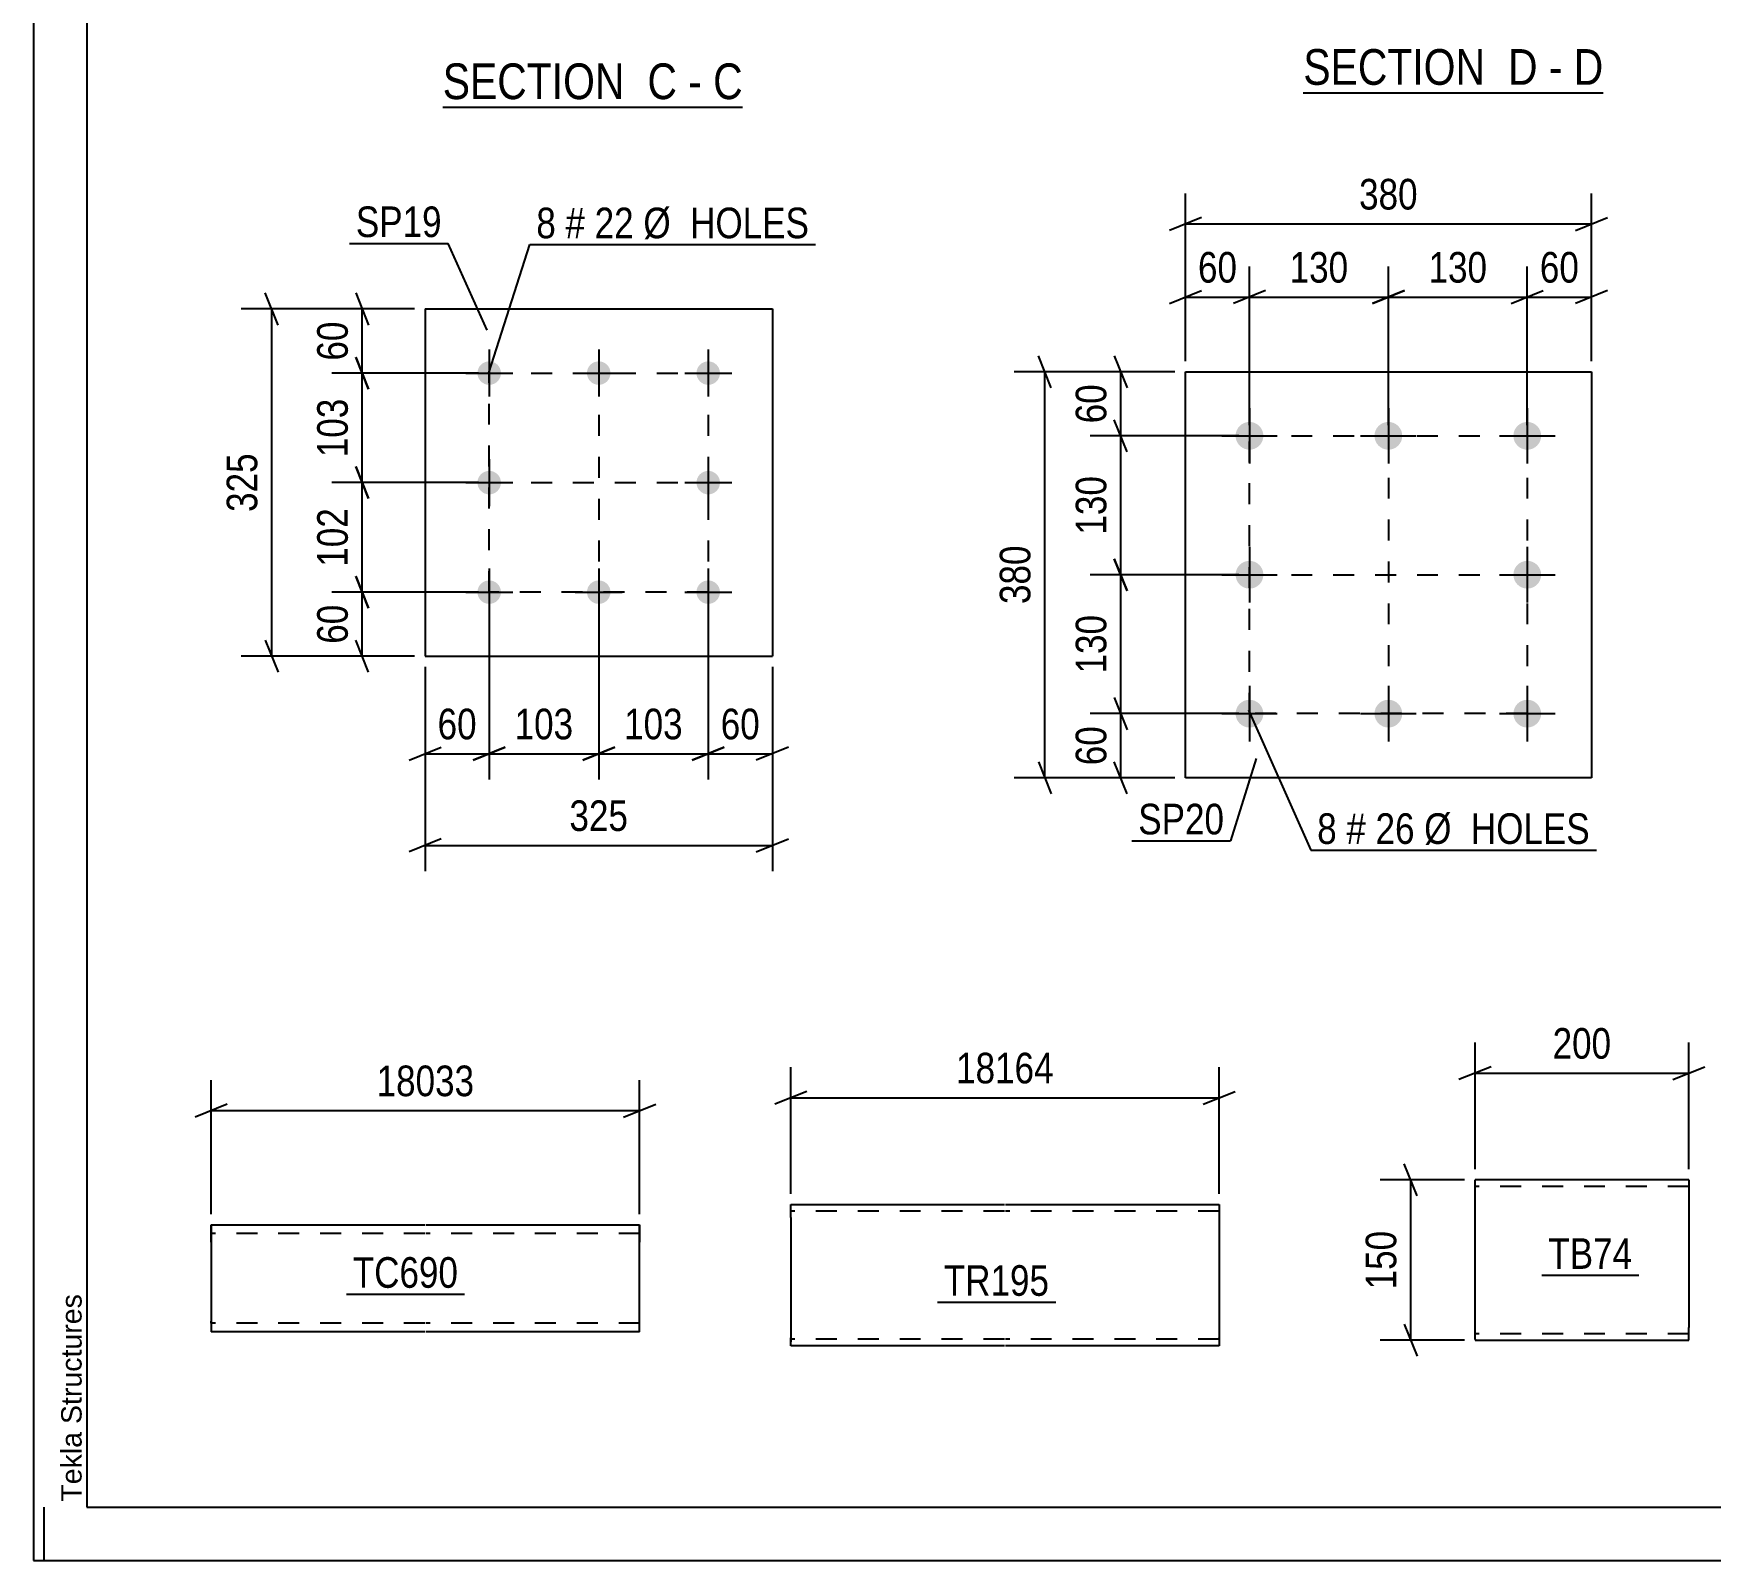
# Model space of a CAD drawing. Header units: millimetres. Extents: x 0 to 841, y 0 to 594.
# Drawn here: x 0 to 157, y 0 to 142.9 of the extents above; entities that cross this region are included whole.
import ezdxf

# ---------------------------------------------------------------- set-up
doc = ezdxf.new("R2010")
doc.units = ezdxf.units.MM
doc.linetypes.add('DXK_LINE_DOT2', pattern=[3.9198, 1.9599, -1.9599])
doc.styles.add('Arial', font='ARIAL.TTF', dxfattribs={"height": 0.2})
doc.styles.add('Arial Narrow', font='ARIALN.TTF', dxfattribs={"height": 0.2})

# ---------------------------------------------------------------- blocks, each defined once
blk = doc.blocks.new('Unknown-318885124-1133')
at = {"color": 5, "linetype": 'Continuous'}
for p, q in [((0, 594), (0, 0)), ((5, 589), (5, 5)), ((1, 0), (1, 5)), ((5, 5), (836, 5)), ((0, 0), (841, 0))]:
    blk.add_line(p, q, dxfattribs=at)
at = {"color": 174, "linetype": 'Continuous', "style": 'Arial'}
blk.add_text('Tekla Structures', height=1.9102, rotation=90, dxfattribs=at).set_placement((4.5, 5.5))
blk = doc.blocks.new('Unknown-318885124-13 - 5692')
at = {"color": 6, "linetype": 'Continuous'}
blk.add_line((38.3, 136.01), (66.37, 136.01), dxfattribs=at)
at = {"color": 0, "linetype": 'Continuous'}
for points in [[(56.41, 136.76), (56.41, 140.26), (38.3, 140.26), (38.3, 136.76)], [(60.23, 136.76), (60.23, 140.26), (57.46, 140.26), (57.46, 136.76)], [(62.56, 136.76), (62.56, 140.26), (61.28, 140.26), (61.28, 136.76)], [(66.37, 136.76), (66.37, 140.26), (63.61, 140.26), (63.61, 136.76)]]:
    blk.add_wipeout(points, dxfattribs=at)
at = {"color": 7, "linetype": 'Continuous', "style": 'Arial Narrow'}
for s, p in [('SECTION ', (38.3, 136.76)), ('C', (57.46, 136.76)), ('C', (63.61, 136.76)), ('-', (61.28, 136.76))]:
    blk.add_text(s, height=3.34, dxfattribs=at).set_placement(p)
blk = doc.blocks.new('Unknown-318885124-14 - 5904')
at = {"color": 6, "linetype": 'Continuous'}
blk.add_line((118.85, 137.35), (146.92, 137.35), dxfattribs=at)
at = {"color": 0, "linetype": 'Continuous'}
for points in [[(136.96, 138.1), (136.96, 141.6), (118.85, 141.6), (118.85, 138.1)], [(140.78, 138.1), (140.78, 141.6), (138.01, 141.6), (138.01, 138.1)], [(143.11, 138.1), (143.11, 141.6), (141.83, 141.6), (141.83, 138.1)], [(146.92, 138.1), (146.92, 141.6), (144.16, 141.6), (144.16, 138.1)]]:
    blk.add_wipeout(points, dxfattribs=at)
at = {"color": 7, "linetype": 'Continuous', "style": 'Arial Narrow'}
for s, p in [('SECTION ', (118.85, 138.1)), ('D', (138.01, 138.1)), ('D', (144.16, 138.1)), ('-', (141.83, 138.1))]:
    blk.add_text(s, height=3.34, dxfattribs=at).set_placement(p)
blk = doc.blocks.new('Bolt-318885124-1707 - 1645')
at = {"linetype": 'Continuous'}
for points in [[(42.65, 112.22, -1), (42.65, 110.02, -1)], [(52.9, 112.22, -1), (52.9, 110.02, -1)], [(63.15, 112.22, -1), (63.15, 110.02, -1)], [(42.65, 101.97, -1), (42.65, 99.77, -1)], [(63.15, 101.97, -1), (63.15, 99.77, -1)], [(42.65, 91.72, -1), (42.65, 89.52, -1)], [(52.9, 91.72, -1), (52.9, 89.52, -1)], [(63.15, 91.72, -1), (63.15, 89.52, -1)]]:
    blk.add_hatch(color=1, dxfattribs=at).paths.add_polyline_path(points)
at = {"color": 1, "linetype": 'Continuous'}
for p, q in [((42.65, 113.32), (42.65, 108.92)), ((52.9, 113.32), (52.9, 108.92)), ((63.15, 113.32), (63.15, 108.92)), ((40.45, 111.12), (44.85, 111.12)), ((50.7, 111.12), (55.1, 111.12)), ((60.95, 111.12), (65.35, 111.12)), ((42.65, 103.07), (42.65, 98.67)), ((63.15, 103.07), (63.15, 98.67)), ((40.45, 100.87), (44.85, 100.87)), ((60.95, 100.87), (65.35, 100.87)), ((42.65, 92.82), (42.65, 88.42)), ((52.9, 92.82), (52.9, 88.42)), ((63.15, 92.82), (63.15, 88.42)), ((40.45, 90.62), (44.85, 90.62)), ((50.7, 90.62), (55.1, 90.62)), ((60.95, 90.62), (65.35, 90.62))]:
    blk.add_line(p, q, dxfattribs=at)
blk = doc.blocks.new('Part-318885124-1722 - 1645')
at = {"color": 2, "linetype": 'Continuous'}
for p, q in [((36.65, 117.12), (36.65, 84.62)), ((36.65, 117.12), (69.15, 117.12)), ((69.15, 117.12), (69.15, 84.62)), ((36.65, 84.62), (69.15, 84.62))]:
    blk.add_line(p, q, dxfattribs=at)
blk = doc.blocks.new('Part-318885124-1575 - 1560')
at = {"color": 2, "linetype": 'Continuous'}
for p, q in [((154.92, 35.61), (134.92, 35.61)), ((134.92, 20.7), (134.92, 35.61)), ((154.92, 35.61), (154.92, 21.81)), ((134.92, 20.7), (134.92, 20.61)), ((134.92, 20.61), (154.92, 20.61)), ((154.92, 20.61), (154.92, 21.81))]:
    blk.add_line(p, q, dxfattribs=at)
at = {"color": 7, "linetype": 'DXK_LINE_DOT2'}
for p, q in [((154.92, 35.01), (134.92, 35.01)), ((134.92, 21.21), (134.92, 21.25)), ((154.92, 21.21), (134.92, 21.21)), ((154.92, 21.25), (154.92, 21.58)), ((154.92, 21.21), (154.92, 21.25))]:
    blk.add_line(p, q, dxfattribs=at)
blk = doc.blocks.new('Part-318885124-1505 - 1489')
at = {"color": 2, "linetype": 'Continuous'}
for p, q in [((107.81, 73.25), (107.81, 111.25)), ((107.81, 111.25), (145.81, 111.25)), ((145.81, 111.25), (145.81, 73.25)), ((145.81, 73.25), (107.81, 73.25))]:
    blk.add_line(p, q, dxfattribs=at)
blk = doc.blocks.new('Bolt-318885124-1506 - 1489')
at = {"linetype": 'Continuous'}
for points in [[(113.81, 106.55, -1), (113.81, 103.95, -1)], [(126.81, 106.55, -1), (126.81, 103.95, -1)], [(139.81, 106.55, -1), (139.81, 103.95, -1)], [(113.81, 93.55, -1), (113.81, 90.95, -1)], [(139.81, 93.55, -1), (139.81, 90.95, -1)], [(113.81, 80.55, -1), (113.81, 77.95, -1)], [(126.81, 80.55, -1), (126.81, 77.95, -1)], [(139.81, 80.55, -1), (139.81, 77.95, -1)]]:
    blk.add_hatch(color=1, dxfattribs=at).paths.add_polyline_path(points)
at = {"color": 1, "linetype": 'Continuous'}
for p, q in [((113.81, 107.85), (113.81, 102.65)), ((126.81, 107.85), (126.81, 102.65)), ((139.81, 107.85), (139.81, 102.65)), ((111.21, 105.25), (116.41, 105.25)), ((124.21, 105.25), (129.41, 105.25)), ((137.21, 105.25), (142.41, 105.25)), ((113.81, 94.85), (113.81, 89.65)), ((139.81, 94.85), (139.81, 89.65)), ((111.21, 92.25), (116.41, 92.25)), ((137.21, 92.25), (142.41, 92.25)), ((113.81, 81.85), (113.81, 76.65)), ((126.81, 81.85), (126.81, 76.65)), ((139.81, 81.85), (139.81, 76.65)), ((111.21, 79.25), (116.41, 79.25)), ((124.21, 79.25), (129.41, 79.25)), ((137.21, 79.25), (142.41, 79.25))]:
    blk.add_line(p, q, dxfattribs=at)
blk = doc.blocks.new('Part-318885124-1242 - 1225')
at = {"color": 2, "linetype": 'Continuous'}
for p, q in [((70.87, 32.1), (70.87, 33.3)), ((70.87, 33.3), (90.87, 33.3)), ((90.97, 33.3), (110.97, 33.3)), ((110.97, 33.3), (110.97, 33.21)), ((110.97, 33.21), (110.97, 32.1)), ((70.87, 32.1), (70.87, 20.84)), ((110.97, 32.1), (110.97, 20.1)), ((70.87, 20.19), (70.87, 20.84)), ((70.87, 20.1), (70.87, 20.19)), ((90.87, 20.1), (70.87, 20.1)), ((110.97, 20.1), (90.97, 20.1))]:
    blk.add_line(p, q, dxfattribs=at)
at = {"color": 7, "linetype": 'DXK_LINE_DOT2'}
for p, q in [((90.87, 32.7), (70.87, 32.7)), ((110.97, 32.7), (90.97, 32.7)), ((110.97, 32.95), (110.97, 32.1)), ((70.87, 20.84), (70.87, 20.45)), ((70.87, 20.7), (70.87, 20.75)), ((90.87, 20.7), (70.87, 20.7)), ((110.97, 20.7), (90.97, 20.7)), ((110.97, 20.75), (110.97, 20.84)), ((110.97, 20.7), (110.97, 20.75)), ((110.97, 20.7), (110.97, 20.75))]:
    blk.add_line(p, q, dxfattribs=at)
blk = doc.blocks.new('Part-318885124-4163 - 4159')
at = {"color": 2, "linetype": 'Continuous'}
for p, q in [((16.63, 31.4), (16.63, 31.4)), ((16.63, 29.8), (16.63, 31.4)), ((16.63, 31.4), (36.63, 31.4)), ((36.73, 31.4), (56.73, 31.4)), ((56.73, 31.4), (56.73, 29.8)), ((16.63, 29.8), (16.63, 21.4)), ((56.73, 21.4), (56.73, 29.8)), ((16.63, 21.4), (16.63, 21.4)), ((36.63, 21.4), (16.63, 21.4)), ((56.73, 21.4), (36.73, 21.4))]:
    blk.add_line(p, q, dxfattribs=at)
at = {"color": 7, "linetype": 'DXK_LINE_DOT2'}
for p, q in [((16.63, 31.4), (16.63, 21.4)), ((36.63, 30.6), (16.63, 30.6)), ((16.63, 30.54), (16.63, 30.6)), ((16.63, 30.41), (16.63, 30.54)), ((16.63, 30.37), (16.63, 30.41)), ((16.63, 30.11), (16.63, 30.37)), ((56.73, 30.6), (36.73, 30.6)), ((56.73, 29.8), (56.73, 31.28)), ((16.63, 22.2), (16.63, 22.39)), ((36.63, 22.2), (16.63, 22.2)), ((56.73, 22.2), (36.73, 22.2)), ((56.73, 22.2), (56.73, 22.26))]:
    blk.add_line(p, q, dxfattribs=at)
blk = doc.blocks.new('Rectangle-318885124-1809 - 1645')
at = {"color": 1, "linetype": 'DXK_LINE_DOT2'}
blk.add_lwpolyline([(42.65, 111.12), (63.15, 111.12), (63.15, 90.62), (42.65, 90.62), (42.65, 111.12)], close=True, dxfattribs=at)
blk = doc.blocks.new('Line-318885124-1802 - 1645')
at = {"color": 1, "linetype": 'DXK_LINE_DOT2'}
blk.add_line((42.65, 100.87), (63.15, 100.87), dxfattribs=at)
blk = doc.blocks.new('Rectangle-318885124-1544 - 1489')
at = {"color": 1, "linetype": 'DXK_LINE_DOT2'}
blk.add_lwpolyline([(113.81, 105.25), (139.81, 105.25), (139.81, 79.25), (113.81, 79.25), (113.81, 105.25)], close=True, dxfattribs=at)
blk = doc.blocks.new('Line-318885124-1795 - 1645')
at = {"color": 1, "linetype": 'DXK_LINE_DOT2'}
blk.add_line((52.9, 111.12), (52.9, 90.62), dxfattribs=at)
blk = doc.blocks.new('Line-318885124-1537 - 1489')
at = {"color": 1, "linetype": 'DXK_LINE_DOT2'}
blk.add_line((126.81, 105.25), (126.81, 79.25), dxfattribs=at)
blk = doc.blocks.new('Line-318885124-1529 - 1489')
at = {"color": 1, "linetype": 'DXK_LINE_DOT2'}
blk.add_line((113.81, 92.25), (139.81, 92.25), dxfattribs=at)
blk = doc.blocks.new('StraightDimension-318885124-1724 - 1645')
at = {"color": 7, "linetype": 'Continuous'}
for p, q in [((22.89, 115.62), (21.69, 118.62)), ((35.65, 117.12), (19.44, 117.12)), ((22.29, 84.62), (22.29, 117.12)), ((21.69, 86.12), (22.89, 83.12)), ((35.65, 84.62), (19.44, 84.62))]:
    blk.add_line(p, q, dxfattribs=at)
at = {"color": 0}
blk.add_wipeout([(21.54, 104.21), (17.34, 104.21), (17.34, 97.53), (21.54, 97.53)], dxfattribs=at)
at = {"color": 3, "style": 'Arial Narrow'}
blk.add_text('325', height=2.863, rotation=90.0002, dxfattribs=at).set_placement((20.94, 98.13))
blk = doc.blocks.new('StraightDimension-318885124-1745 - 1645')
at = {"color": 7, "linetype": 'Continuous'}
for p, q in [((63.15, 89.62), (63.15, 73.1)), ((69.15, 83.62), (69.15, 73.1)), ((61.65, 74.9), (64.65, 76.1)), ((63.15, 75.5), (69.15, 75.5)), ((70.65, 76.1), (67.65, 74.9))]:
    blk.add_line(p, q, dxfattribs=at)
at = {"color": 0}
blk.add_wipeout([(68.58, 76.25), (68.58, 80.45), (63.72, 80.45), (63.72, 76.25)], dxfattribs=at)
at = {"color": 3, "style": 'Arial Narrow'}
blk.add_text('60', height=2.863, dxfattribs=at).set_placement((64.32, 76.85))
blk = doc.blocks.new('StraightDimension-318885124-1735 - 1645')
at = {"color": 7, "linetype": 'Continuous'}
for p, q in [((42.65, 89.62), (42.65, 73.1)), ((36.65, 83.62), (36.65, 73.1)), ((35.15, 74.9), (38.15, 76.1)), ((36.65, 75.5), (42.65, 75.5)), ((44.15, 76.1), (41.15, 74.9))]:
    blk.add_line(p, q, dxfattribs=at)
at = {"color": 0}
blk.add_wipeout([(42.08, 76.25), (42.08, 80.45), (37.22, 80.45), (37.22, 76.25)], dxfattribs=at)
at = {"color": 3, "style": 'Arial Narrow'}
blk.add_text('60', height=2.863, dxfattribs=at).set_placement((37.82, 76.85))
blk = doc.blocks.new('StraightDimension-318885124-1760 - 1645')
at = {"color": 7, "linetype": 'Continuous'}
for p, q in [((36.65, 83.62), (36.65, 64.52)), ((69.15, 83.62), (69.15, 64.52)), ((38.15, 67.52), (35.15, 66.32)), ((67.65, 66.32), (70.65, 67.52)), ((36.65, 66.92), (69.15, 66.92))]:
    blk.add_line(p, q, dxfattribs=at)
at = {"color": 0}
blk.add_wipeout([(56.24, 67.67), (56.24, 71.87), (49.56, 71.87), (49.56, 67.67)], dxfattribs=at)
at = {"color": 3, "style": 'Arial Narrow'}
blk.add_text('325', height=2.863, dxfattribs=at).set_placement((50.16, 68.27))
blk = doc.blocks.new('StraightDimension-318885124-1775 - 1645')
at = {"color": 7, "linetype": 'Continuous'}
for p, q in [((30.16, 92.12), (31.36, 89.12)), ((41.65, 90.62), (27.91, 90.62)), ((30.76, 84.62), (30.76, 90.62)), ((31.36, 83.12), (30.16, 86.12)), ((35.65, 84.62), (27.91, 84.62))]:
    blk.add_line(p, q, dxfattribs=at)
at = {"color": 0}
blk.add_wipeout([(30.01, 90.05), (25.81, 90.05), (25.81, 85.19), (30.01, 85.19)], dxfattribs=at)
at = {"color": 3, "style": 'Arial Narrow'}
blk.add_text('60', height=2.863, rotation=90.0002, dxfattribs=at).set_placement((29.41, 85.79))
blk = doc.blocks.new('StraightDimension-318885124-1785 - 1645')
at = {"color": 7, "linetype": 'Continuous'}
for p, q in [((30.16, 118.62), (31.36, 115.62)), ((35.65, 117.12), (27.91, 117.12)), ((30.76, 111.12), (30.76, 117.12)), ((31.36, 109.62), (30.16, 112.62)), ((41.65, 111.12), (27.91, 111.12))]:
    blk.add_line(p, q, dxfattribs=at)
at = {"color": 0}
blk.add_wipeout([(30.01, 116.55), (25.81, 116.55), (25.81, 111.69), (30.01, 111.69)], dxfattribs=at)
at = {"color": 3, "style": 'Arial Narrow'}
blk.add_text('60', height=2.863, rotation=90.0002, dxfattribs=at).set_placement((29.41, 112.29))
blk = doc.blocks.new('StraightDimension-318885124-18322 - 1645')
at = {"color": 7, "linetype": 'Continuous'}
for p, q in [((42.65, 89.62), (42.65, 73.1)), ((52.9, 89.62), (52.9, 73.1)), ((41.15, 74.9), (44.15, 76.1)), ((42.65, 75.5), (52.9, 75.5)), ((54.4, 76.1), (51.4, 74.9))]:
    blk.add_line(p, q, dxfattribs=at)
at = {"color": 0}
blk.add_wipeout([(51.12, 76.25), (51.12, 80.45), (44.43, 80.45), (44.43, 76.25)], dxfattribs=at)
at = {"color": 3, "style": 'Arial Narrow'}
blk.add_text('103', height=2.863, dxfattribs=at).set_placement((45.03, 76.85))
blk = doc.blocks.new('StraightDimension-318885124-18324 - 1645')
at = {"color": 7, "linetype": 'Continuous'}
for p, q in [((52.9, 89.62), (52.9, 73.1)), ((63.15, 89.62), (63.15, 73.1)), ((51.4, 74.9), (54.4, 76.1)), ((52.9, 75.5), (63.15, 75.5)), ((64.65, 76.1), (61.65, 74.9))]:
    blk.add_line(p, q, dxfattribs=at)
at = {"color": 0}
blk.add_wipeout([(61.37, 76.25), (61.37, 80.45), (54.68, 80.45), (54.68, 76.25)], dxfattribs=at)
at = {"color": 3, "style": 'Arial Narrow'}
blk.add_text('103', height=2.863, dxfattribs=at).set_placement((55.28, 76.85))
blk = doc.blocks.new('StraightDimension-318885124-18344 - 1645')
at = {"color": 7, "linetype": 'Continuous'}
for p, q in [((30.16, 102.37), (31.36, 99.37)), ((41.65, 100.87), (27.91, 100.87)), ((30.76, 90.62), (30.76, 100.87)), ((31.36, 89.12), (30.16, 92.12)), ((41.65, 90.62), (27.91, 90.62))]:
    blk.add_line(p, q, dxfattribs=at)
at = {"color": 0}
blk.add_wipeout([(30.01, 99.09), (25.81, 99.09), (25.81, 92.4), (30.01, 92.4)], dxfattribs=at)
at = {"color": 3, "style": 'Arial Narrow'}
blk.add_text('102', height=2.863, rotation=90.0002, dxfattribs=at).set_placement((29.41, 93))
blk = doc.blocks.new('StraightDimension-318885124-18346 - 1645')
at = {"color": 7, "linetype": 'Continuous'}
for p, q in [((30.16, 112.62), (31.36, 109.62)), ((41.65, 111.12), (27.91, 111.12)), ((30.76, 100.87), (30.76, 111.12)), ((31.36, 99.37), (30.16, 102.37)), ((41.65, 100.87), (27.91, 100.87))]:
    blk.add_line(p, q, dxfattribs=at)
at = {"color": 0}
blk.add_wipeout([(30.01, 109.34), (25.81, 109.34), (25.81, 102.65), (30.01, 102.65)], dxfattribs=at)
at = {"color": 3, "style": 'Arial Narrow'}
blk.add_text('103', height=2.863, rotation=90.0002, dxfattribs=at).set_placement((29.41, 103.25))
blk = doc.blocks.new('StraightDimension-318885124-1577 - 1560')
at = {"color": 7, "linetype": 'Continuous'}
for p, q in [((129.5, 34.11), (128.3, 37.11)), ((133.92, 35.61), (126.05, 35.61)), ((128.9, 20.61), (128.9, 35.61)), ((128.3, 22.11), (129.5, 19.11)), ((133.92, 20.61), (126.05, 20.61))]:
    blk.add_line(p, q, dxfattribs=at)
at = {"color": 0}
blk.add_wipeout([(128.15, 31.45), (123.95, 31.45), (123.95, 24.77), (128.15, 24.77)], dxfattribs=at)
at = {"color": 3, "style": 'Arial Narrow'}
blk.add_text('150', height=2.863, rotation=90.0002, dxfattribs=at).set_placement((127.55, 25.37))
blk = doc.blocks.new('StraightDimension-318885124-1588 - 1560')
at = {"color": 7, "linetype": 'Continuous'}
for p, q in [((134.92, 36.61), (134.92, 48.46)), ((154.92, 36.61), (154.92, 48.46)), ((136.42, 46.21), (133.42, 45.01)), ((134.92, 45.61), (154.92, 45.61)), ((153.42, 45.01), (156.42, 46.21))]:
    blk.add_line(p, q, dxfattribs=at)
at = {"color": 0}
blk.add_wipeout([(148.26, 46.36), (148.26, 50.56), (141.58, 50.56), (141.58, 46.36)], dxfattribs=at)
at = {"color": 3, "style": 'Arial Narrow'}
blk.add_text('200', height=2.863, dxfattribs=at).set_placement((142.18, 46.96))
blk = doc.blocks.new('StraightDimension-318885124-1508 - 1489')
at = {"color": 7, "linetype": 'Continuous'}
for p, q in [((107.81, 112.25), (107.81, 127.93)), ((145.81, 112.25), (145.81, 127.93)), ((109.31, 125.68), (106.31, 124.48)), ((144.31, 124.48), (147.31, 125.68)), ((107.81, 125.08), (145.81, 125.08))]:
    blk.add_line(p, q, dxfattribs=at)
at = {"color": 0}
blk.add_wipeout([(130.16, 125.83), (130.16, 130.03), (123.47, 130.03), (123.47, 125.83)], dxfattribs=at)
at = {"color": 3, "style": 'Arial Narrow'}
blk.add_text('380', height=2.863, dxfattribs=at).set_placement((124.07, 126.43))
blk = doc.blocks.new('StraightDimension-318885124-1519 - 1489')
at = {"color": 7, "linetype": 'Continuous'}
for p, q in [((95.25, 109.75), (94.05, 112.75)), ((106.81, 111.25), (91.8, 111.25)), ((94.65, 73.25), (94.65, 111.25)), ((94.05, 74.75), (95.25, 71.75)), ((106.81, 73.25), (91.8, 73.25))]:
    blk.add_line(p, q, dxfattribs=at)
at = {"color": 0}
blk.add_wipeout([(93.9, 95.59), (89.7, 95.59), (89.7, 88.91), (93.9, 88.91)], dxfattribs=at)
at = {"color": 3, "style": 'Arial Narrow'}
blk.add_text('380', height=2.863, rotation=90.0002, dxfattribs=at).set_placement((93.3, 89.51))
blk = doc.blocks.new('StraightDimension-318885124-19510 - 1489')
at = {"color": 7, "linetype": 'Continuous'}
for p, q in [((101.16, 112.75), (102.36, 109.75)), ((106.81, 111.25), (98.91, 111.25)), ((101.76, 105.25), (101.76, 111.25)), ((102.36, 103.75), (101.16, 106.75)), ((112.81, 105.25), (98.91, 105.25))]:
    blk.add_line(p, q, dxfattribs=at)
at = {"color": 0}
blk.add_wipeout([(101.01, 110.68), (96.81, 110.68), (96.81, 105.82), (101.01, 105.82)], dxfattribs=at)
at = {"color": 3, "style": 'Arial Narrow'}
blk.add_text('60', height=2.863, rotation=90.0002, dxfattribs=at).set_placement((100.41, 106.42))
blk = doc.blocks.new('StraightDimension-318885124-19511 - 1489')
at = {"color": 7, "linetype": 'Continuous'}
for p, q in [((102.36, 103.75), (101.16, 106.75)), ((112.81, 105.25), (98.91, 105.25)), ((101.76, 92.25), (101.76, 105.25)), ((101.16, 93.75), (102.36, 90.75)), ((112.81, 92.25), (98.91, 92.25))]:
    blk.add_line(p, q, dxfattribs=at)
at = {"color": 0}
blk.add_wipeout([(101.01, 102.09), (96.81, 102.09), (96.81, 95.41), (101.01, 95.41)], dxfattribs=at)
at = {"color": 3, "style": 'Arial Narrow'}
blk.add_text('130', height=2.863, rotation=90.0002, dxfattribs=at).set_placement((100.41, 96.01))
blk = doc.blocks.new('StraightDimension-318885124-19512 - 1489')
at = {"color": 7, "linetype": 'Continuous'}
for p, q in [((102.36, 90.75), (101.16, 93.75)), ((112.81, 92.25), (98.91, 92.25)), ((101.76, 79.25), (101.76, 92.25)), ((101.16, 80.75), (102.36, 77.75)), ((112.81, 79.25), (98.91, 79.25))]:
    blk.add_line(p, q, dxfattribs=at)
at = {"color": 0}
blk.add_wipeout([(101.01, 89.09), (96.81, 89.09), (96.81, 82.41), (101.01, 82.41)], dxfattribs=at)
at = {"color": 3, "style": 'Arial Narrow'}
blk.add_text('130', height=2.863, rotation=90.0002, dxfattribs=at).set_placement((100.41, 83.01))
blk = doc.blocks.new('StraightDimension-318885124-19513 - 1489')
at = {"color": 7, "linetype": 'Continuous'}
for p, q in [((101.16, 80.75), (102.36, 77.75)), ((112.81, 79.25), (98.91, 79.25)), ((101.76, 73.25), (101.76, 79.25)), ((102.36, 71.75), (101.16, 74.75)), ((106.81, 73.25), (98.91, 73.25))]:
    blk.add_line(p, q, dxfattribs=at)
at = {"color": 0}
blk.add_wipeout([(101.01, 78.68), (96.81, 78.68), (96.81, 73.82), (101.01, 73.82)], dxfattribs=at)
at = {"color": 3, "style": 'Arial Narrow'}
blk.add_text('60', height=2.863, rotation=90.0002, dxfattribs=at).set_placement((100.41, 74.42))
blk = doc.blocks.new('StraightDimension-318885124-19535 - 1489')
at = {"color": 7, "linetype": 'Continuous'}
for p, q in [((139.81, 106.25), (139.81, 121.09)), ((145.81, 112.25), (145.81, 121.09)), ((138.31, 117.64), (141.31, 118.84)), ((139.81, 118.24), (145.81, 118.24)), ((147.31, 118.84), (144.31, 117.64))]:
    blk.add_line(p, q, dxfattribs=at)
at = {"color": 0}
blk.add_wipeout([(145.24, 118.99), (145.24, 123.19), (140.39, 123.19), (140.39, 118.99)], dxfattribs=at)
at = {"color": 3, "style": 'Arial Narrow'}
blk.add_text('60', height=2.863, dxfattribs=at).set_placement((140.99, 119.59))
blk = doc.blocks.new('StraightDimension-318885124-19536 - 1489')
at = {"color": 7, "linetype": 'Continuous'}
for p, q in [((126.81, 106.25), (126.81, 121.09)), ((139.81, 106.25), (139.81, 121.09)), ((128.31, 118.84), (125.31, 117.64)), ((126.81, 118.24), (139.81, 118.24)), ((138.31, 117.64), (141.31, 118.84))]:
    blk.add_line(p, q, dxfattribs=at)
at = {"color": 0}
blk.add_wipeout([(136.66, 118.99), (136.66, 123.19), (129.97, 123.19), (129.97, 118.99)], dxfattribs=at)
at = {"color": 3, "style": 'Arial Narrow'}
blk.add_text('130', height=2.863, dxfattribs=at).set_placement((130.57, 119.59))
blk = doc.blocks.new('StraightDimension-318885124-19537 - 1489')
at = {"color": 7, "linetype": 'Continuous'}
for p, q in [((113.81, 106.25), (113.81, 121.09)), ((126.81, 106.25), (126.81, 121.09)), ((115.31, 118.84), (112.31, 117.64)), ((113.81, 118.24), (126.81, 118.24)), ((125.31, 117.64), (128.31, 118.84))]:
    blk.add_line(p, q, dxfattribs=at)
at = {"color": 0}
blk.add_wipeout([(123.66, 118.99), (123.66, 123.19), (116.97, 123.19), (116.97, 118.99)], dxfattribs=at)
at = {"color": 3, "style": 'Arial Narrow'}
blk.add_text('130', height=2.863, dxfattribs=at).set_placement((117.57, 119.59))
blk = doc.blocks.new('StraightDimension-318885124-19538 - 1489')
at = {"color": 7, "linetype": 'Continuous'}
for p, q in [((107.81, 112.25), (107.81, 121.09)), ((113.81, 106.25), (113.81, 121.09)), ((106.31, 117.64), (109.31, 118.84)), ((107.81, 118.24), (113.81, 118.24)), ((115.31, 118.84), (112.31, 117.64))]:
    blk.add_line(p, q, dxfattribs=at)
at = {"color": 0}
blk.add_wipeout([(113.24, 118.99), (113.24, 123.19), (108.39, 123.19), (108.39, 118.99)], dxfattribs=at)
at = {"color": 3, "style": 'Arial Narrow'}
blk.add_text('60', height=2.863, dxfattribs=at).set_placement((108.99, 119.59))
blk = doc.blocks.new('StraightDimension-318885124-1320 - 1225')
at = {"color": 7, "linetype": 'Continuous'}
for p, q in [((70.87, 34.3), (70.87, 46.15)), ((110.97, 34.3), (110.97, 46.15)), ((72.37, 43.9), (69.37, 42.7)), ((70.87, 43.3), (110.97, 43.3)), ((109.47, 42.7), (112.47, 43.9))]:
    blk.add_line(p, q, dxfattribs=at)
at = {"color": 0}
blk.add_wipeout([(96.09, 44.05), (96.09, 48.25), (85.75, 48.25), (85.75, 44.05)], dxfattribs=at)
at = {"color": 3, "style": 'Arial Narrow'}
blk.add_text('18164', height=2.863, dxfattribs=at).set_placement((86.35, 44.65))
blk = doc.blocks.new('StraightDimension-318885124-4168 - 4159')
at = {"color": 7, "linetype": 'Continuous'}
for p, q in [((16.63, 32.4), (16.63, 44.95)), ((56.73, 32.4), (56.73, 44.95)), ((18.13, 42.7), (15.13, 41.5)), ((55.23, 41.5), (58.23, 42.7)), ((16.63, 42.1), (56.73, 42.1))]:
    blk.add_line(p, q, dxfattribs=at)
at = {"color": 0}
blk.add_wipeout([(41.85, 42.85), (41.85, 47.05), (31.51, 47.05), (31.51, 42.85)], dxfattribs=at)
at = {"color": 3, "style": 'Arial Narrow'}
blk.add_text('18033', height=2.863, dxfattribs=at).set_placement((32.11, 43.45))
blk = doc.blocks.new('Mark-318885124-1718 - 1645')
at = {"color": 0}
blk.add_wipeout([(38.21, 123.85), (38.21, 126.85), (30.17, 126.85), (30.17, 123.85)], dxfattribs=at)
blk.add_wipeout([(38.21, 123.85), (38.21, 126.85), (30.17, 126.85), (30.17, 123.85)], dxfattribs=at)
at = {"color": 30, "linetype": 'Continuous'}
for p in [(29.57, 123.25), (42.45, 115.13)]:
    blk.add_line(p, (38.81, 123.25), dxfattribs=at)
at = {"color": 3, "style": 'Arial Narrow'}
blk.add_text('SP19', height=2.863, dxfattribs=at).set_placement((30.17, 123.85))
blk = doc.blocks.new('Mark-318885124-1703 - 1645')
at = {"color": 0}
for points in [[(48.89, 123.74), (48.89, 126.74), (47.06, 126.74), (47.06, 123.74)], [(51.62, 123.74), (51.62, 126.74), (49.79, 126.74), (49.79, 123.74)], [(56.18, 123.74), (56.18, 126.74), (52.52, 126.74), (52.52, 123.74)], [(72.6, 123.74), (72.6, 126.74), (57.08, 126.74), (57.08, 123.74)]]:
    blk.add_wipeout(points, dxfattribs=at)
for points in [[(48.89, 123.74), (48.89, 126.74), (47.06, 126.74), (47.06, 123.74)], [(51.62, 123.74), (51.62, 126.74), (49.79, 126.74), (49.79, 123.74)], [(56.18, 123.74), (56.18, 126.74), (52.52, 126.74), (52.52, 123.74)], [(72.6, 123.74), (72.6, 126.74), (57.08, 126.74), (57.08, 123.74)]]:
    blk.add_wipeout(points, dxfattribs=at)
at = {"color": 7, "linetype": 'Continuous'}
for p, q in [((42.61, 111.16), (46.46, 123.14)), ((46.46, 123.14), (73.2, 123.14))]:
    blk.add_line(p, q, dxfattribs=at)
at = {"color": 3, "style": 'Arial Narrow'}
for s, height, p in [('8', 2.86, (47.06, 123.74)), ('#', 2.86, (49.79, 123.74)), ('22', 2.863, (52.52, 123.74)), ('Ø  HOLES', 2.863, (57.08, 123.74))]:
    blk.add_text(s, height=height, dxfattribs=at).set_placement(p)
blk = doc.blocks.new('Mark-318885124-1573 - 1560')
at = {"color": 0}
blk.add_wipeout([(149.64, 27.29), (149.64, 30.29), (141.78, 30.29), (141.78, 27.29)], dxfattribs=at)
blk.add_wipeout([(149.64, 27.29), (149.64, 30.29), (141.78, 30.29), (141.78, 27.29)], dxfattribs=at)
at = {"color": 30, "linetype": 'Continuous'}
blk.add_line((141.18, 26.69), (150.24, 26.69), dxfattribs=at)
at = {"color": 3, "style": 'Arial Narrow'}
blk.add_text('TB74', height=2.863, dxfattribs=at).set_placement((141.78, 27.29))
blk = doc.blocks.new('Mark-318885124-1501 - 1489')
at = {"color": 0}
blk.add_wipeout([(111.44, 67.95), (111.44, 70.95), (103.4, 70.95), (103.4, 67.95)], dxfattribs=at)
blk.add_wipeout([(111.44, 67.95), (111.44, 70.95), (103.4, 70.95), (103.4, 67.95)], dxfattribs=at)
at = {"color": 30, "linetype": 'Continuous'}
for p in [(114.42, 75.05), (102.8, 67.35)]:
    blk.add_line(p, (112.04, 67.35), dxfattribs=at)
at = {"color": 3, "style": 'Arial Narrow'}
blk.add_text('SP20', height=2.863, dxfattribs=at).set_placement((103.4, 67.95))
blk = doc.blocks.new('Mark-318885124-19468 - 1489')
at = {"color": 0}
for points in [[(121.98, 67.06), (121.98, 70.06), (120.15, 70.06), (120.15, 67.06)], [(124.71, 67.06), (124.71, 70.06), (122.88, 70.06), (122.88, 67.06)], [(129.26, 67.06), (129.26, 70.06), (125.61, 70.06), (125.61, 67.06)], [(145.69, 67.06), (145.69, 70.06), (130.16, 70.06), (130.16, 67.06)]]:
    blk.add_wipeout(points, dxfattribs=at)
for points in [[(121.98, 67.06), (121.98, 70.06), (120.15, 70.06), (120.15, 67.06)], [(124.71, 67.06), (124.71, 70.06), (122.88, 70.06), (122.88, 67.06)], [(129.26, 67.06), (129.26, 70.06), (125.61, 70.06), (125.61, 67.06)], [(145.69, 67.06), (145.69, 70.06), (130.16, 70.06), (130.16, 67.06)]]:
    blk.add_wipeout(points, dxfattribs=at)
at = {"color": 7, "linetype": 'Continuous'}
for p, q in [((113.72, 79.58), (119.55, 66.46)), ((119.55, 66.46), (146.29, 66.46))]:
    blk.add_line(p, q, dxfattribs=at)
at = {"color": 3, "style": 'Arial Narrow'}
for s, height, p in [('8', 2.86, (120.15, 67.06)), ('#', 2.86, (122.88, 67.06)), ('26', 2.863, (125.61, 67.06)), ('Ø  HOLES', 2.863, (130.16, 67.06))]:
    blk.add_text(s, height=height, dxfattribs=at).set_placement(p)
blk = doc.blocks.new('Mark-318885124-1239 - 1225')
at = {"color": 0}
blk.add_wipeout([(95.07, 24.77), (95.07, 27.77), (85.2, 27.77), (85.2, 24.77)], dxfattribs=at)
blk.add_wipeout([(95.07, 24.77), (95.07, 27.77), (85.2, 27.77), (85.2, 24.77)], dxfattribs=at)
at = {"color": 30, "linetype": 'Continuous'}
blk.add_line((84.6, 24.17), (95.67, 24.17), dxfattribs=at)
at = {"color": 3, "style": 'Arial Narrow'}
blk.add_text('TR195', height=2.863, dxfattribs=at).set_placement((85.2, 24.77))
blk = doc.blocks.new('Mark-318885124-4161 - 4159')
at = {"color": 0}
blk.add_wipeout([(39.74, 25.52), (39.74, 28.52), (29.88, 28.52), (29.88, 25.52)], dxfattribs=at)
blk.add_wipeout([(39.74, 25.52), (39.74, 28.52), (29.88, 28.52), (29.88, 25.52)], dxfattribs=at)
at = {"color": 30, "linetype": 'Continuous'}
blk.add_line((29.28, 24.92), (40.34, 24.92), dxfattribs=at)
at = {"color": 3, "style": 'Arial Narrow'}
blk.add_text('TC690', height=2.863, dxfattribs=at).set_placement((29.88, 25.52))

msp = doc.modelspace()

# ---------------------------------------------------------------- block references
for name in ['Unknown-318885124-1133', 'Part-318885124-1722 - 1645', 'Bolt-318885124-1707 - 1645', 'Rectangle-318885124-1809 - 1645', 'Line-318885124-1795 - 1645', 'Part-318885124-1505 - 1489', 'Bolt-318885124-1506 - 1489', 'Rectangle-318885124-1544 - 1489', 'Line-318885124-1537 - 1489', 'Line-318885124-1802 - 1645', 'Line-318885124-1529 - 1489', 'Part-318885124-1575 - 1560', 'Part-318885124-1242 - 1225', 'Part-318885124-4163 - 4159']:
    msp.add_blockref(name, (0, 0))

# ---------------------------------------------------------------- next in the draw order: block references
for name in ['Unknown-318885124-14 - 5904', 'Unknown-318885124-13 - 5692', 'StraightDimension-318885124-1508 - 1489', 'StraightDimension-318885124-1724 - 1645', 'StraightDimension-318885124-1745 - 1645', 'StraightDimension-318885124-1320 - 1225', 'StraightDimension-318885124-4168 - 4159', 'StraightDimension-318885124-1577 - 1560', 'Mark-318885124-1573 - 1560', 'Mark-318885124-4161 - 4159', 'Mark-318885124-1239 - 1225']:
    msp.add_blockref(name, (0, 0))

# ---------------------------------------------------------------- next in the draw order: block references
for name in ['StraightDimension-318885124-19535 - 1489', 'StraightDimension-318885124-1785 - 1645', 'StraightDimension-318885124-1519 - 1489', 'StraightDimension-318885124-1735 - 1645', 'StraightDimension-318885124-1588 - 1560']:
    msp.add_blockref(name, (0, 0))

# ---------------------------------------------------------------- next in the draw order: block references
for name in ['Mark-318885124-1718 - 1645', 'StraightDimension-318885124-19536 - 1489', 'StraightDimension-318885124-19510 - 1489', 'StraightDimension-318885124-1760 - 1645']:
    msp.add_blockref(name, (0, 0))

# ---------------------------------------------------------------- next in the draw order: block references
for name in ['Mark-318885124-1703 - 1645', 'StraightDimension-318885124-19511 - 1489', 'StraightDimension-318885124-1775 - 1645']:
    msp.add_blockref(name, (0, 0))

# ---------------------------------------------------------------- next in the draw order: block references
for name in ['StraightDimension-318885124-19537 - 1489', 'StraightDimension-318885124-19512 - 1489', 'StraightDimension-318885124-18322 - 1645']:
    msp.add_blockref(name, (0, 0))

# ---------------------------------------------------------------- next in the draw order: block references
for name in ['StraightDimension-318885124-19538 - 1489', 'StraightDimension-318885124-18344 - 1645', 'StraightDimension-318885124-18324 - 1645', 'StraightDimension-318885124-19513 - 1489']:
    msp.add_blockref(name, (0, 0))

# ---------------------------------------------------------------- next in the draw order: block references
for name in ['StraightDimension-318885124-18346 - 1645', 'Mark-318885124-1501 - 1489']:
    msp.add_blockref(name, (0, 0))

# ---------------------------------------------------------------- next in the draw order: block references
msp.add_blockref('Mark-318885124-19468 - 1489', (0, 0))

doc.saveas('drawing.dxf')
